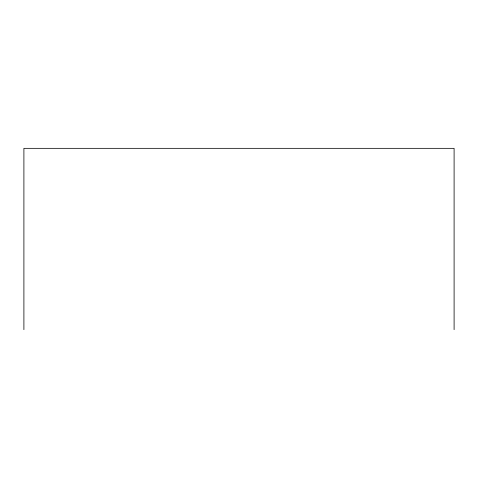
<?xml version="1.0" encoding="UTF-8"?>
<svg xmlns="http://www.w3.org/2000/svg" width="478" height="478" viewBox="0 0 478 478"><rect width="100%" height="100%" fill="white"/><g stroke="black" fill="none" stroke-linecap="round" stroke-linejoin="round"><path stroke-width="0.72" d="M454.1 329.659L454.1 148.341L23.9 148.341L23.9 329.659"/></g></svg>
